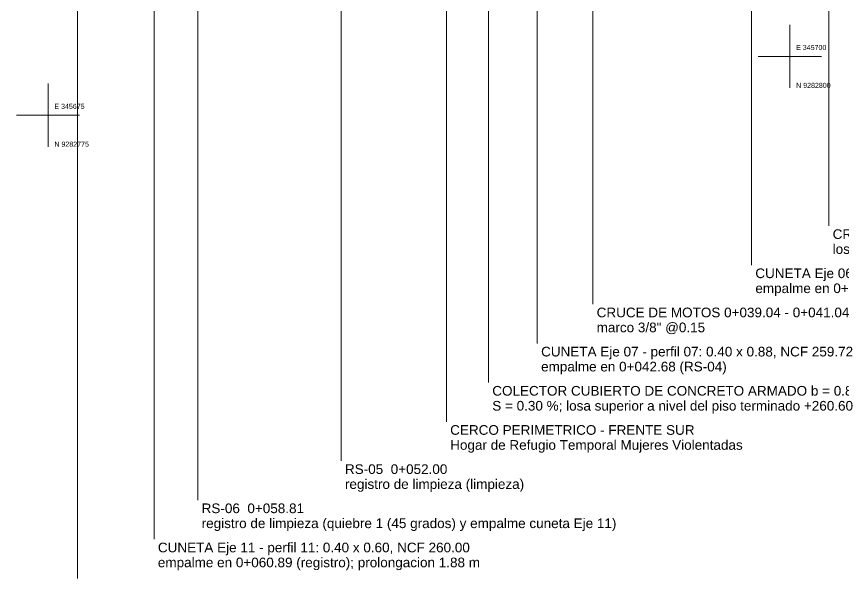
# Model space of a CAD drawing. Header units: metres. Extents: x 349021 to 349543, y 9281040 to 9281959.
# Drawn here: x 349094.57 to 349133.87, y 9281883.07 to 9281909.8 of the extents above; entities that cross this region are included whole.
import ezdxf
from ezdxf.enums import TextEntityAlignment as Align

# ---------------------------------------------------------------- set-up
doc = ezdxf.new("R2010")
doc.units = ezdxf.units.M
doc.header["$LTSCALE"] = 0.25
doc.layers.add('GRILLA', color=9, linetype='CONTINUOUS', lineweight=13)
doc.layers.add('LLAMADAS', color=30, linetype='CONTINUOUS', lineweight=18)
doc.layers.add('TEXTOS', color=7, linetype='CONTINUOUS')
doc.styles.get("Standard").update_dxf_attribs({"font": 'arial.ttf'})

msp = doc.modelspace()

# ---------------------------------------------------------------- linework, layer by layer
at = {"layer": 'GRILLA'}
for p, q in [((349131.319, 9281906.403), (349131.319, 9281909.403)), ((349129.819, 9281907.903), (349132.819, 9281907.903)), ((349096.074, 9281903.605), (349096.074, 9281906.605)), ((349094.574, 9281905.105), (349097.574, 9281905.105))]:
    msp.add_line(p, q, dxfattribs=at)
at = {"layer": 'LLAMADAS'}
for p, q in [((349101.11, 9281919.69), (349101.11, 9281884.935)), ((349119.32, 9281919.69), (349119.32, 9281894.25)), ((349129.5, 9281919.69), (349129.5, 9281897.975)), ((349121.96, 9281917.865), (349121.96, 9281896.113)), ((349133.175, 9281917.865), (349133.175, 9281899.838)), ((349115, 9281917.79), (349115, 9281890.524)), ((349117, 9281917.765), (349117, 9281892.387)), ((349103.191, 9281917.211), (349103.191, 9281886.798)), ((349110, 9281917.215), (349110, 9281888.661)), ((349097.477, 9281911.5), (349097.477, 9281883.072))]:
    msp.add_line(p, q, dxfattribs=at)

# ---------------------------------------------------------------- texts
at = {"layer": 'GRILLA'}
for s, p in [('E 345700', (349131.619, 9281908.203)), ('N 9282800', (349131.619, 9281906.403)), ('E 345675', (349096.374, 9281905.405)), ('N 9282775', (349096.374, 9281903.605))]:
    msp.add_text(s, height=0.24, dxfattribs=at).set_placement(p)
at = {"layer": 'TEXTOS', "color": 30}
for s, p in [('CRUCE DE CAMIONES 0+026.32 - 0+031.33', (349133.355, 9281899.678)), ('losa e=0.25, muros e=0.15, doble marco 1/2" @0.15', (349133.355, 9281898.967)), ('CRUCE DE MOTOS 0+039.04 - 0+041.04', (349122.14, 9281895.953)), ('marco 3/8" @0.15', (349122.14, 9281895.241)), ('RS-05  0+052.00', (349110.18, 9281888.501)), ('registro de limpieza (limpieza)', (349110.18, 9281887.79)), ('RS-06  0+058.81', (349103.371, 9281886.638)), ('registro de limpieza (quiebre 1 (45 grados) y empalme cuneta Eje 11)', (349103.371, 9281885.927))]:
    msp.add_text(s, height=0.459, dxfattribs=at).set_placement(p, align=Align.TOP_LEFT)
at = {"layer": 'TEXTOS', "color": 94}
for s, p in [('CUNETA Eje 06 - perfil 06: 0.40 x 0.85, NCF 259.75', (349129.68, 9281897.815)), ('empalme en 0+032.50 (RS-03)', (349129.68, 9281897.104)), ('CUNETA Eje 07 - perfil 07: 0.40 x 0.88, NCF 259.72', (349119.5, 9281894.09)), ('empalme en 0+042.68 (RS-04)', (349119.5, 9281893.378)), ('CUNETA Eje 11 - perfil 11: 0.40 x 0.60, NCF 260.00', (349101.29, 9281884.775)), ('empalme en 0+060.89 (registro); prolongacion 1.88 m', (349101.29, 9281884.064))]:
    msp.add_text(s, height=0.459, dxfattribs=at).set_placement(p, align=Align.TOP_LEFT)
at = {"layer": 'TEXTOS', "color": 250}
for s, p in [('COLECTOR CUBIERTO DE CONCRETO ARMADO b = 0.80 m, h = 1.40 a 1.61 m', (349117.18, 9281892.227)), ('S = 0.30 %; losa superior a nivel del piso terminado +260.60', (349117.18, 9281891.515))]:
    msp.add_text(s, height=0.459, dxfattribs=at).set_placement(p, align=Align.TOP_LEFT)
at = {"layer": 'TEXTOS', "color": 14}
for s, p in [('CERCO PERIMETRICO - FRENTE SUR', (349115.18, 9281890.364)), ('Hogar de Refugio Temporal Mujeres Violentadas', (349115.18, 9281889.652))]:
    msp.add_text(s, height=0.459, dxfattribs=at).set_placement(p, align=Align.TOP_LEFT)

doc.saveas('drawing.dxf')
